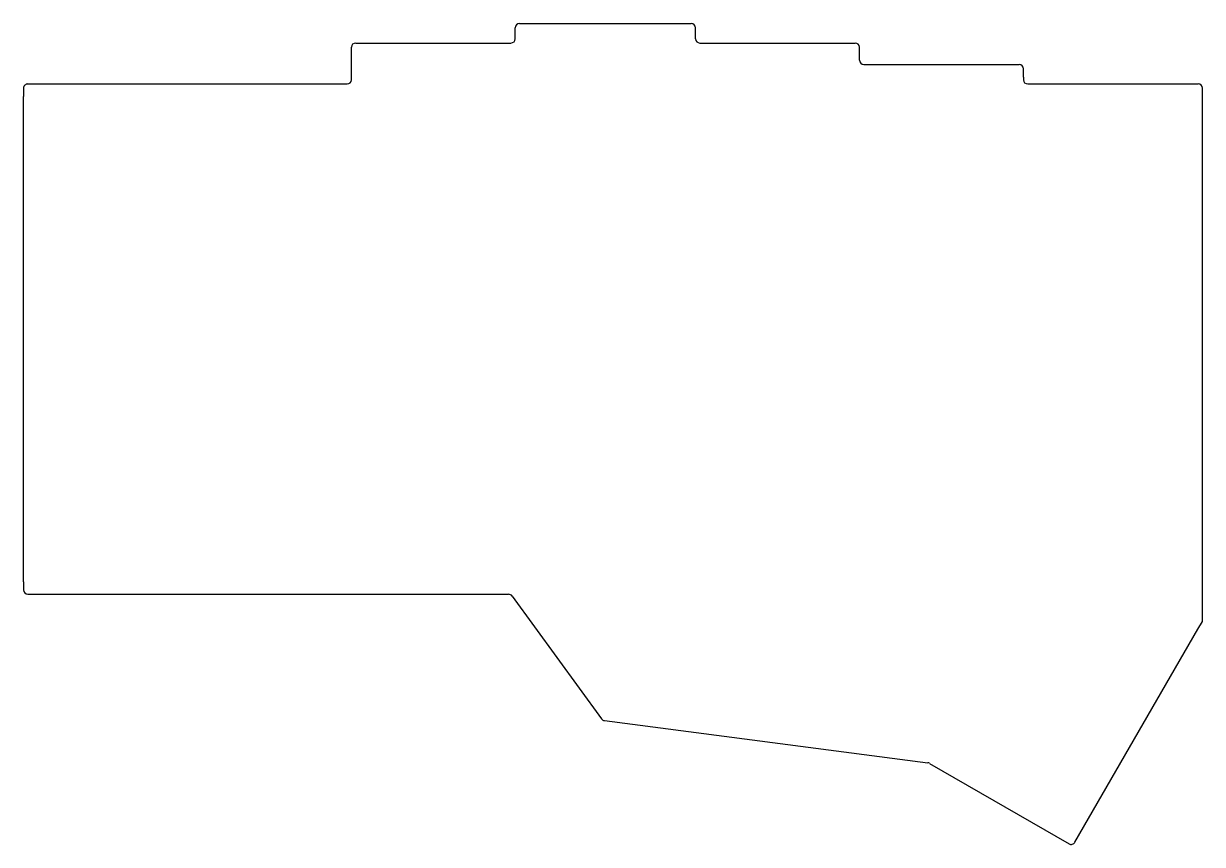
# Model space of a CAD drawing. Header units: millimetres. Extents: x 90 to 226, y -140 to -45.
import ezdxf

# ---------------------------------------------------------------- set-up
doc = ezdxf.new("R2010")
doc.units = ezdxf.units.MM

msp = doc.modelspace()

# ---------------------------------------------------------------- linework, layer by layer
for p, q in [((146.63, -46.29), (146.63, -45.04)), ((147.13, -44.54), (167.03, -44.54)), ((167.53, -46.29), (167.53, -45.04)), ((127.63, -51.04), (127.63, -47.29)), ((128.13, -46.79), (146.13, -46.79)), ((168.03, -46.79), (186.03, -46.79)), ((186.53, -48.79), (186.53, -47.29)), ((187.03, -49.29), (205.03, -49.29)), ((205.53, -50.74), (205.53, -49.79)), ((90.13, -51.54), (127.13, -51.54)), ((205.53, -50.74), (205.53, -51.04)), ((206.03, -51.54), (225.78, -51.54)), ((89.63, -52.04), (89.63, -52.99)), ((89.63, -109.24), (89.63, -52.99)), ((226.28, -113.84), (226.28, -52.04)), ((89.63, -109.24), (89.63, -110.19)), ((90.13, -110.69), (145.85, -110.69)), ((146.25, -110.9), (156.63, -125.13)), ((211.5, -139.44), (225.77, -114.72)), ((225.77, -114.72), (226.28, -113.84)), ((156.97, -125.34), (194.46, -130.22)), ((194.65, -130.29), (210.82, -139.62))]:
    msp.add_line(p, q)
for centre, start, end in [((147.13, -45.04), 90, 180), ((167.03, -45.04), 0, 90), ((146.13, -46.29), 270, 0), ((168.03, -46.29), 180, 270), ((128.13, -47.29), 90, 180), ((186.03, -47.29), 0, 90), ((187.03, -48.79), 180, 270), ((205.03, -49.79), 0.0254, 90), ((90.13, -52.04), 90.0015, 180.002), ((127.13, -51.04), 270.0015, 0), ((206.03, -51.04), 180.0254, 270), ((225.78, -52.04), 0, 90), ((90.13, -110.19), 180.002, 270), ((145.85, -111.19), 36.0829, 90), ((157.03, -124.84), 216.0829, 262.5737), ((194.4, -130.72), 60, 82.5737), ((211.07, -139.19), 240, 330.0022)]:
    msp.add_arc(centre, 0.5, start, end)

doc.saveas('drawing.dxf')
